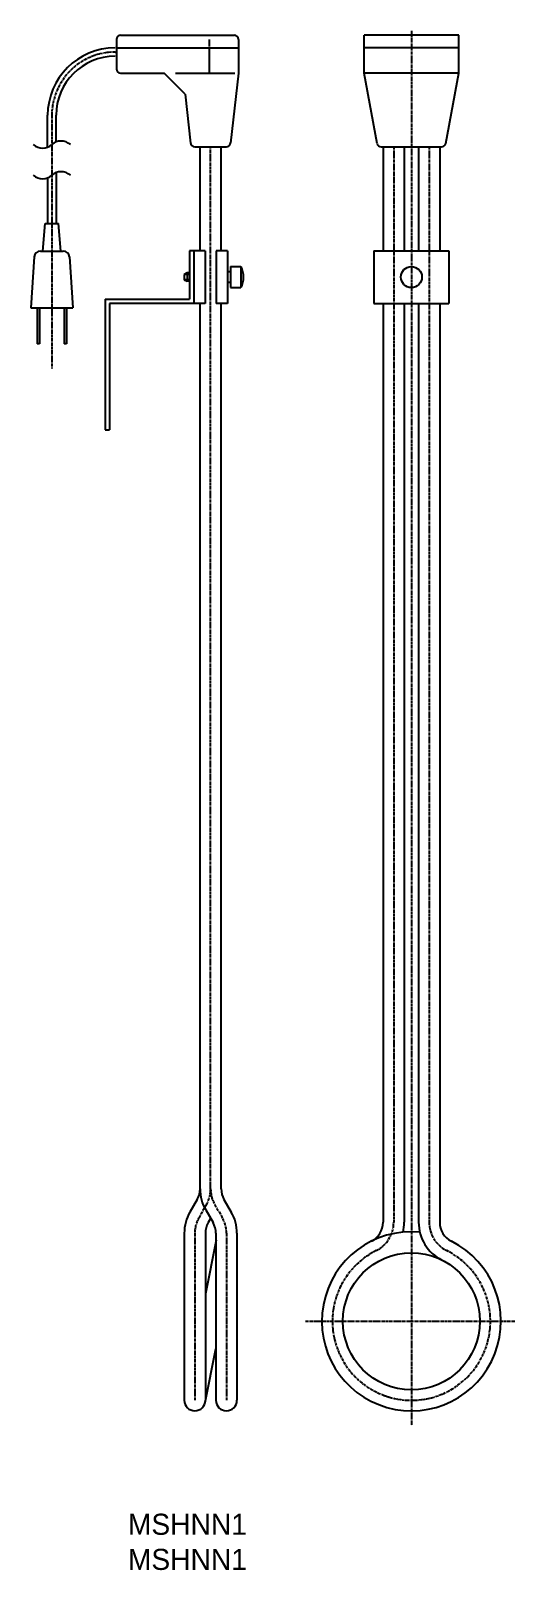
# Model space of a CAD drawing. Extents: x 144 to 374, y -22 to 708.
import ezdxf

# ---------------------------------------------------------------- set-up
doc = ezdxf.new("R2010")
doc.units = 0
doc.linetypes.add('CENTER', pattern=[2, 1.25, -0.25, 0.25, -0.25])
doc.layers.get('0').update_dxf_attribs({"linetype": 'CONTINUOUS'})
doc.layers.add('CENTER', color=1, linetype='CENTER')

msp = doc.modelspace()

# ---------------------------------------------------------------- linework, layer by layer
at = {"color": 7, "linetype": 'CONTINUOUS'}
for p, q in [((184.38, 704.17), (184.38, 690.17)), ((186.38, 706.17), (240.38, 706.17)), ((228.38, 704.17), (228.38, 700.81)), ((242.38, 704.17), (242.38, 688.17)), ((301.92, 688.17), (301.92, 706.17)), ((346.92, 706.17), (301.92, 706.17)), ((346.92, 688.17), (346.92, 706.17)), ((183.78, 698.17), (184.38, 698.17)), ((184.38, 700.17), (242.38, 700.17)), ((228.38, 699.53), (228.38, 688.17)), ((346.92, 700.17), (301.92, 700.17)), ((186.38, 688.17), (207.01, 688.17)), ((217.01, 678.17), (207.01, 688.17)), ((212.53, 688.17), (240.66, 688.17)), ((242.38, 688.17), (238.62, 654.94)), ((308.12, 654.8), (301.92, 688.17)), ((346.92, 688.17), (301.92, 688.17)), ((340.73, 654.8), (346.92, 688.17)), ((217.01, 678.17), (219.64, 654.94)), ((221.63, 653.17), (236.63, 653.17)), ((224.13, 603.86), (224.13, 653.17)), ((234.13, 603.86), (234.13, 653.17)), ((310.08, 653.17), (338.76, 653.17)), ((311, 653.17), (311, 603.86)), ((321, 653.17), (321, 603.86)), ((327.85, 653.17), (327.85, 603.86)), ((337.85, 653.17), (337.85, 603.86)), ((151.78, 638.46), (151.78, 616.72)), ((155.78, 640.92), (155.78, 616.72)), ((149.56, 603.72), (150.57, 616.72)), ((150.57, 616.72), (156.99, 616.72)), ((158.01, 603.72), (156.99, 616.72)), ((145.41, 600.93), (143.78, 576.72)), ((148.4, 603.72), (159.16, 603.72)), ((162.16, 600.93), (163.78, 576.72)), ((221.13, 603.86), (219.13, 603.86)), ((219.13, 603.86), (219.13, 580.86)), ((221.13, 603.86), (221.13, 578.86)), ((226.55, 603.86), (221.13, 603.86)), ((226.55, 603.86), (226.55, 578.86)), ((231.71, 603.86), (231.71, 578.86)), ((237.13, 603.86), (231.71, 603.86)), ((237.13, 603.86), (237.13, 578.86)), ((306.61, 603.86), (306.61, 578.86)), ((306.61, 603.86), (342.24, 603.86)), ((342.24, 603.86), (342.24, 578.86)), ((217.94, 593.36), (216.54, 592.66)), ((219.13, 592.66), (216.54, 592.66)), ((216.54, 592.66), (216.54, 590.06)), ((219.13, 593.36), (217.94, 593.36)), ((217.94, 593.36), (217.94, 589.36)), ((238.54, 593.86), (237.13, 593.86)), ((238.54, 596.36), (238.54, 586.36)), ((238.54, 596.36), (243.54, 596.36)), ((243.54, 596.36), (243.54, 586.36)), ((219.13, 590.06), (216.54, 590.06)), ((216.54, 590.06), (217.94, 589.36)), ((219.13, 589.36), (217.94, 589.36)), ((238.54, 588.86), (237.13, 588.86)), ((238.54, 586.36), (243.54, 586.36)), ((179.13, 580.86), (179.13, 518.86)), ((179.13, 580.86), (219.13, 580.86)), ((181.13, 578.86), (181.13, 518.86)), ((226.55, 578.86), (181.13, 578.86)), ((224.13, 158.52), (224.13, 578.86)), ((237.13, 578.86), (231.71, 578.86)), ((234.13, 158.52), (234.13, 578.86)), ((306.61, 578.86), (342.24, 578.86)), ((311, 578.86), (311, 142.65)), ((321, 578.86), (321, 142.65)), ((327.85, 578.86), (327.85, 142.65)), ((337.85, 578.86), (337.85, 142.65)), ((143.78, 576.72), (163.78, 576.72)), ((146.78, 576.72), (146.78, 559.72)), ((147.98, 576.72), (147.98, 559.72)), ((159.58, 576.72), (159.58, 559.72)), ((160.78, 576.72), (160.78, 559.72)), ((147.98, 559.72), (146.78, 559.72)), ((160.78, 559.72), (159.58, 559.72)), ((179.13, 518.86), (181.13, 518.86)), ((222.79, 153.52), (219.31, 147.5)), ((235.47, 153.52), (238.95, 147.5)), ((226.81, 148.52), (230.29, 142.5)), ((229.13, 144.51), (227.97, 142.5)), ((216.63, 137.5), (216.63, 58.17)), ((226.63, 137.5), (226.63, 58.17)), ((231.73, 134.15), (226.63, 108.66)), ((231.63, 137.5), (231.63, 58.17)), ((241.63, 137.5), (241.63, 58.17)), ((226.53, 57.19), (231.63, 82.67))]:
    msp.add_line(p, q, dxfattribs=at)
at = {"linetype": 'CONTINUOUS'}
for p, q in [((151.78, 653.01), (151.78, 668.17)), ((155.78, 655.47), (155.78, 668.17))]:
    msp.add_line(p, q, dxfattribs=at)
at = {"color": 7, "linetype": 'CONTINUOUS'}
for centre, radius in [((324.42, 591.36), 5), ((324.42, 95.67), 32.5)]:
    msp.add_circle(centre, radius, dxfattribs=at)
for centre, radius, start, end in [((186.38, 704.17), 2, 90, 180), ((240.38, 704.17), 2, 0, 90), ((183.78, 668.17), 32, 90, 180), ((183.78, 668.17), 28, 90, 180), ((186.38, 690.17), 2, 180, 270), ((221.63, 655.17), 2, 180, 270), ((236.63, 655.17), 2, 270, 0), ((310.08, 655.17), 2, 190.52188, 270), ((338.76, 655.17), 2, 270, 349.47811), ((148.4, 600.72), 3, 90, 176.15623), ((159.16, 600.72), 3, 3.84377, 90), ((233.85, 591.36), 10.91, 332.72503, 27.27496), ((214.13, 158.52), 10, 330, 0), ((244.13, 158.52), 20, 180, 210), ((244.13, 158.52), 10, 180, 210), ((236.63, 137.5), 20, 150, 180), ((221.63, 137.5), 20, 0, 30), ((236.63, 137.5), 10, 150, 180), ((221.63, 137.5), 10, 0, 30), ((301, 142.65), 10, 296.49952, 0), ((301, 142.65), 20, 346.49431, 0), ((347.85, 142.65), 20, 180, 243.50047), ((347.85, 142.65), 10, 180, 243.50047), ((324.42, 95.67), 42.5, 84.62918, 63.50048), ((221.63, 58.17), 5, 180, 0), ((236.63, 58.17), 5, 180, 0)]:
    msp.add_arc(centre, radius, start, end, dxfattribs=at)
at = {"color": 3, "linetype": 'CONTINUOUS'}
for centre, start, end in [((149.38, 659.15), 228.19, 311.80999), ((158.18, 649.32), 48.19, 131.80999), ((149.38, 644.61), 228.19, 311.80999), ((158.18, 634.77), 48.19, 131.80999)]:
    msp.add_arc(centre, 6.6, start, end, dxfattribs=at)
at = {"layer": 'CENTER', "color": 1, "linetype": 'CENTER'}
for p, q in [((324.42, 708.28), (324.42, 46.22)), ((153.78, 668.17), (153.78, 547.94)), ((229.13, 158.52), (229.13, 653.17)), ((316, 653.17), (316, 142.65)), ((332.85, 653.17), (332.85, 142.65)), ((227.12, 151.02), (223.64, 145)), ((231.14, 151.02), (234.62, 145)), ((221.63, 137.5), (221.63, 58.17)), ((236.63, 137.5), (236.63, 58.17)), ((274.21, 95.67), (373.68, 95.67))]:
    msp.add_line(p, q, dxfattribs=at)
for centre, radius, start, end in [((183.78, 668.17), 30, 90, 180), ((214.13, 158.52), 15, 330, 0), ((244.13, 158.52), 15, 180, 210), ((236.63, 137.5), 15, 150, 180), ((221.63, 137.5), 15, 0, 30), ((301, 142.65), 15, 296.49952, 0), ((347.85, 142.65), 15, 180, 243.50047), ((324.42, 95.67), 37.5, 116.49952, 63.50048)]:
    msp.add_arc(centre, radius, start, end, dxfattribs=at)

# ---------------------------------------------------------------- texts
at = {"color": 7, "linetype": 'CONTINUOUS'}
for p in [(189.87, -5.68), (189.87, -22.35)]:
    msp.add_text('MSHNN1', height=10, dxfattribs=at).set_placement(p)

doc.saveas('drawing.dxf')
